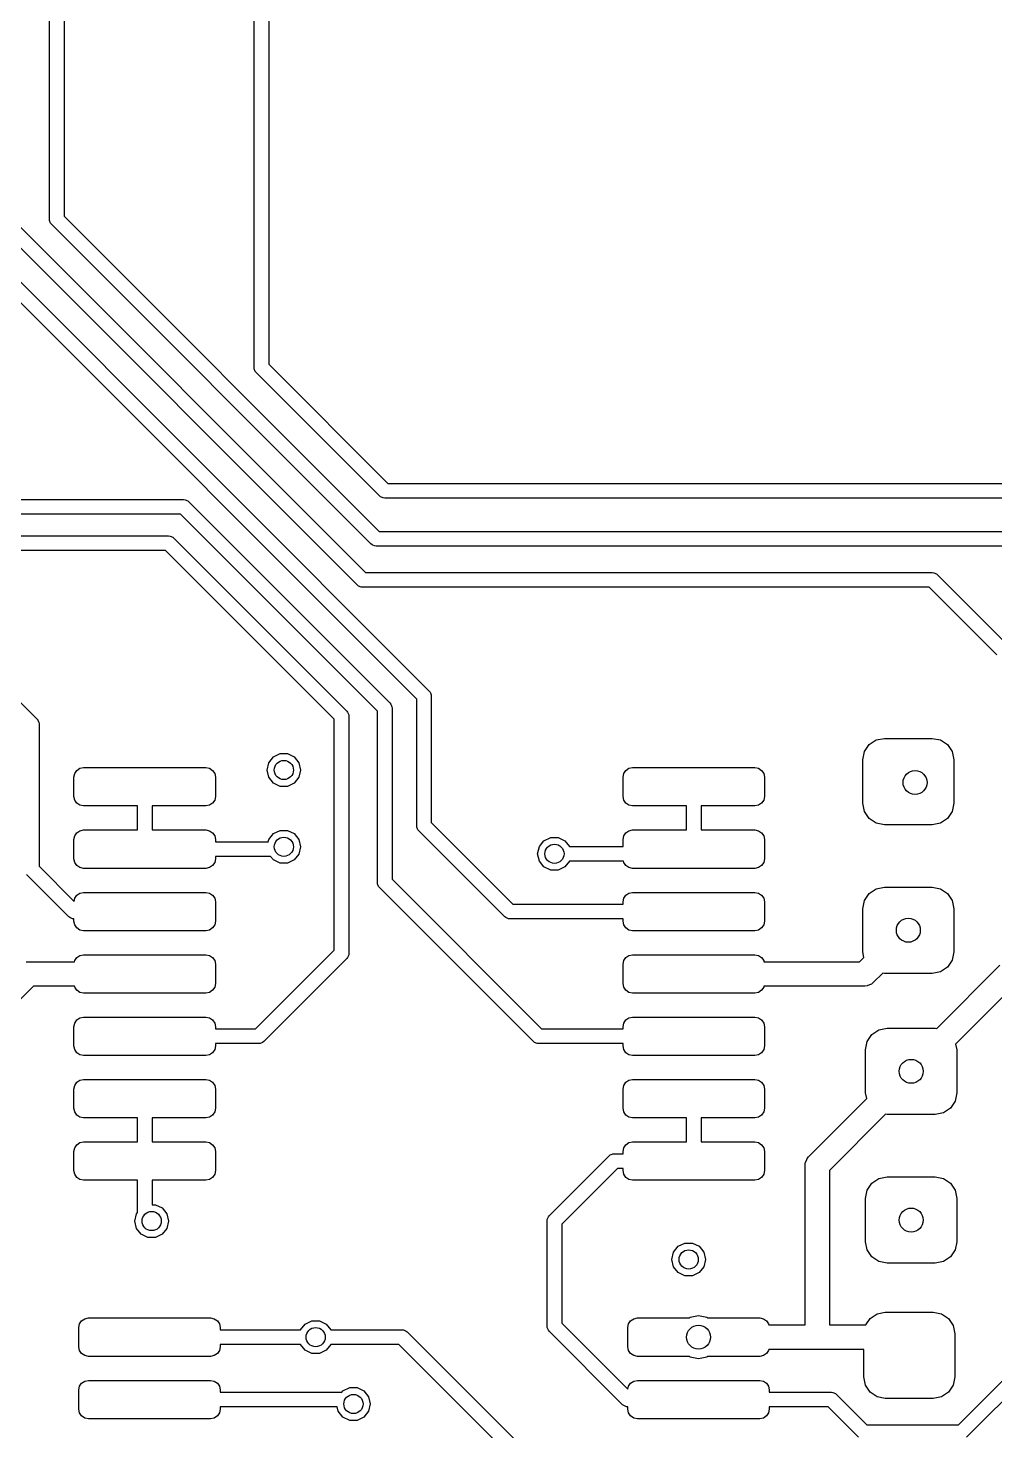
# Model space of a CAD drawing. Extents: x 0.05 to 3.89, y 0.04 to 4.21.
# Drawn here: x 2.095 to 2.492, y 2.528 to 3.104 of the extents above; entities that cross this region are included whole.
import ezdxf

# ---------------------------------------------------------------- set-up
doc = ezdxf.new("R2010")
doc.units = 0
doc.header["$MEASUREMENT"] = 0
doc.layers.add('BLACK', color=7, linetype='CONTINUOUS')

msp = doc.modelspace()

# ---------------------------------------------------------------- linework, layer by layer
at = {"layer": 'BLACK', "linetype": 'CONTINUOUS'}
for p, q in [((2.10369, 3.0252), (2.10369, 3.496)), ((2.10969, 3.49724), (2.10969, 3.02644)), ((2.18771, 2.96441), (2.18771, 3.32913)), ((2.19371, 3.32913), (2.19371, 2.96565)), ((2.05562, 3.05803), (2.23348, 2.88017)), ((2.23011, 2.87504), (2.05225, 3.05291)), ((2.056, 3.03519), (2.2596, 2.83159)), ((2.25448, 2.82823), (2.05264, 3.03007)), ((2.10375, 3.02461), (2.10369, 3.0252)), ((2.1042, 3.02353), (2.10375, 3.02461)), ((2.10457, 3.02308), (2.1042, 3.02353)), ((2.23567, 2.89197), (2.10457, 3.02308)), ((2.10969, 3.02644), (2.23904, 2.89709)), ((2.18777, 2.96382), (2.18771, 2.96441)), ((2.19371, 2.96565), (2.24258, 2.91678)), ((2.18821, 2.96274), (2.18777, 2.96382)), ((2.18859, 2.96229), (2.18821, 2.96274)), ((2.23922, 2.91166), (2.18859, 2.96229)), ((2.24258, 2.91678), (2.57835, 2.91678)), ((1.49776, 2.91013), (2.15879, 2.91013)), ((2.15879, 2.91013), (2.15938, 2.91007)), ((2.15938, 2.91007), (2.16046, 2.90962)), ((2.16046, 2.90962), (2.16091, 2.90925)), ((2.16091, 2.90925), (2.24346, 2.8267)), ((2.23967, 2.91129), (2.23922, 2.91166)), ((2.24075, 2.91084), (2.23967, 2.91129)), ((2.24134, 2.91078), (2.24075, 2.91084)), ((2.5771, 2.91078), (2.24134, 2.91078)), ((2.15755, 2.90413), (1.49651, 2.90413)), ((2.23834, 2.82334), (2.15755, 2.90413)), ((1.4916, 2.89525), (2.15263, 2.89525)), ((2.15263, 2.89525), (2.15322, 2.89519)), ((2.15322, 2.89519), (2.1543, 2.89475)), ((2.23904, 2.89709), (2.57362, 2.89709)), ((2.15139, 2.88925), (1.49035, 2.88925)), ((2.22062, 2.82002), (2.15139, 2.88925)), ((2.1543, 2.89475), (2.15475, 2.89437)), ((2.15475, 2.89437), (2.22574, 2.82338)), ((2.23613, 2.8916), (2.23567, 2.89197)), ((2.23645, 2.89147), (2.23613, 2.8916)), ((2.23721, 2.89115), (2.23645, 2.89147)), ((2.2378, 2.89109), (2.23721, 2.89115)), ((2.57238, 2.89109), (2.2378, 2.89109)), ((2.04031, 2.8785), (2.09858, 2.82023)), ((2.23348, 2.88017), (2.46614, 2.88017)), ((2.46614, 2.88017), (2.46673, 2.88011)), ((2.46673, 2.88011), (2.46781, 2.87966)), ((2.46781, 2.87966), (2.46826, 2.87929)), ((2.46826, 2.87929), (2.49779, 2.84976)), ((2.23057, 2.87467), (2.23011, 2.87504)), ((2.23165, 2.87422), (2.23057, 2.87467)), ((2.23224, 2.87417), (2.23165, 2.87422)), ((2.4649, 2.87417), (2.23224, 2.87417)), ((2.49267, 2.8464), (2.4649, 2.87417)), ((2.24346, 2.8267), (2.24383, 2.82625)), ((2.24383, 2.82625), (2.24428, 2.82516)), ((2.25448, 2.77638), (2.25448, 2.82823)), ((2.2596, 2.83159), (2.25997, 2.83114)), ((2.25997, 2.83114), (2.26008, 2.8309)), ((2.26008, 2.8309), (2.26042, 2.83006)), ((2.26042, 2.83006), (2.26048, 2.82947)), ((2.26048, 2.82947), (2.26048, 2.77762)), ((2.09858, 2.82023), (2.09895, 2.81978)), ((2.22574, 2.82338), (2.22612, 2.82293)), ((2.22612, 2.82293), (2.22656, 2.82185)), ((2.22656, 2.82185), (2.22662, 2.82126)), ((2.22662, 2.82126), (2.22662, 2.72402)), ((2.23834, 2.75315), (2.23834, 2.82334)), ((2.24428, 2.82516), (2.24434, 2.82458)), ((2.24434, 2.82458), (2.24434, 2.75439)), ((2.09895, 2.81978), (2.09901, 2.81963)), ((2.09901, 2.81963), (2.0994, 2.8187)), ((2.0994, 2.8187), (2.09946, 2.81811)), ((2.09946, 2.81811), (2.09946, 2.75971)), ((2.22062, 2.72526), (2.22062, 2.82002)), ((2.43827, 2.80674), (2.44019, 2.80961)), ((2.44019, 2.80961), (2.44307, 2.81153)), ((2.44307, 2.81153), (2.44646, 2.8122)), ((2.44646, 2.8122), (2.46614, 2.8122)), ((2.46614, 2.8122), (2.46953, 2.81153)), ((2.46953, 2.81153), (2.47241, 2.80961)), ((2.47241, 2.80961), (2.47433, 2.80674)), ((2.19373, 2.8022), (2.19564, 2.8046)), ((2.19564, 2.8046), (2.1984, 2.80593)), ((2.1984, 2.80593), (2.20147, 2.80593)), ((2.20147, 2.80593), (2.20423, 2.8046)), ((2.20423, 2.8046), (2.20614, 2.8022)), ((2.4376, 2.80335), (2.43827, 2.80674)), ((2.4376, 2.78563), (2.4376, 2.80335)), ((2.47433, 2.80674), (2.475, 2.80335)), ((2.475, 2.80335), (2.475, 2.78563)), ((2.11378, 2.79626), (2.11408, 2.79777)), ((2.11408, 2.79777), (2.11493, 2.79904)), ((2.11493, 2.79904), (2.11621, 2.7999)), ((2.11621, 2.7999), (2.11772, 2.8002)), ((2.11772, 2.8002), (2.16791, 2.8002)), ((2.16791, 2.8002), (2.16942, 2.7999)), ((2.16942, 2.7999), (2.1707, 2.79904)), ((2.1707, 2.79904), (2.17155, 2.79777)), ((2.17155, 2.79777), (2.17185, 2.79626)), ((2.19305, 2.79921), (2.19373, 2.8022)), ((2.19373, 2.79622), (2.19305, 2.79921)), ((2.20614, 2.8022), (2.20683, 2.79921)), ((2.20683, 2.79921), (2.20614, 2.79622)), ((2.33917, 2.79626), (2.33947, 2.79777)), ((2.33947, 2.79777), (2.34033, 2.79904)), ((2.34033, 2.79904), (2.3416, 2.7999)), ((2.3416, 2.7999), (2.34311, 2.8002)), ((2.34311, 2.8002), (2.39331, 2.8002)), ((2.39331, 2.8002), (2.39481, 2.7999)), ((2.39481, 2.7999), (2.39609, 2.79904)), ((2.39609, 2.79904), (2.39694, 2.79777)), ((2.39694, 2.79777), (2.39724, 2.79626)), ((2.11378, 2.78839), (2.11378, 2.79626)), ((2.17185, 2.79626), (2.17185, 2.78839)), ((2.19564, 2.79383), (2.19373, 2.79622)), ((2.1984, 2.7925), (2.19564, 2.79383)), ((2.20147, 2.7925), (2.1984, 2.7925)), ((2.20423, 2.79383), (2.20147, 2.7925)), ((2.20614, 2.79622), (2.20423, 2.79383)), ((2.33917, 2.78839), (2.33917, 2.79626)), ((2.39724, 2.79626), (2.39724, 2.78839)), ((2.11408, 2.78688), (2.11378, 2.78839)), ((2.11493, 2.7856), (2.11408, 2.78688)), ((2.11621, 2.78475), (2.11493, 2.7856)), ((2.1707, 2.7856), (2.16942, 2.78475)), ((2.17155, 2.78688), (2.1707, 2.7856)), ((2.17185, 2.78839), (2.17155, 2.78688)), ((2.33947, 2.78688), (2.33917, 2.78839)), ((2.34033, 2.7856), (2.33947, 2.78688)), ((2.3416, 2.78475), (2.34033, 2.7856)), ((2.39609, 2.7856), (2.39481, 2.78475)), ((2.39694, 2.78688), (2.39609, 2.7856)), ((2.39724, 2.78839), (2.39694, 2.78688)), ((2.43827, 2.78224), (2.4376, 2.78563)), ((2.475, 2.78563), (2.47433, 2.78224)), ((2.11772, 2.78445), (2.11621, 2.78475)), ((2.13981, 2.78445), (2.11772, 2.78445)), ((2.13981, 2.77461), (2.13981, 2.78445)), ((2.16791, 2.78445), (2.14581, 2.78445)), ((2.14581, 2.78445), (2.14581, 2.77461)), ((2.16942, 2.78475), (2.16791, 2.78445)), ((2.34311, 2.78445), (2.3416, 2.78475)), ((2.36521, 2.78445), (2.34311, 2.78445)), ((2.36521, 2.77461), (2.36521, 2.78445)), ((2.39331, 2.78445), (2.37121, 2.78445)), ((2.37121, 2.78445), (2.37121, 2.77461)), ((2.39481, 2.78475), (2.39331, 2.78445)), ((2.44019, 2.77937), (2.43827, 2.78224)), ((2.47433, 2.78224), (2.47241, 2.77937)), ((2.11493, 2.77345), (2.11621, 2.77431)), ((2.11621, 2.77431), (2.11772, 2.77461)), ((2.11772, 2.77461), (2.13981, 2.77461)), ((2.14581, 2.77461), (2.16791, 2.77461)), ((2.16791, 2.77461), (2.16942, 2.77431)), ((2.16942, 2.77431), (2.1707, 2.77345)), ((2.19564, 2.7731), (2.1984, 2.77443)), ((2.1984, 2.77443), (2.20147, 2.77443)), ((2.20147, 2.77443), (2.20423, 2.7731)), ((2.25454, 2.77579), (2.25448, 2.77638)), ((2.25499, 2.77471), (2.25454, 2.77579)), ((2.25536, 2.77426), (2.25499, 2.77471)), ((2.2906, 2.73902), (2.25536, 2.77426)), ((2.26048, 2.77762), (2.29396, 2.74414)), ((2.34033, 2.77345), (2.3416, 2.77431)), ((2.3416, 2.77431), (2.34311, 2.77461)), ((2.34311, 2.77461), (2.36521, 2.77461)), ((2.37121, 2.77461), (2.39331, 2.77461)), ((2.39331, 2.77461), (2.39481, 2.77431)), ((2.39481, 2.77431), (2.39609, 2.77345)), ((2.44307, 2.77745), (2.44019, 2.77937)), ((2.44646, 2.77677), (2.44307, 2.77745)), ((2.46614, 2.77677), (2.44646, 2.77677)), ((2.46953, 2.77745), (2.46614, 2.77677)), ((2.47241, 2.77937), (2.46953, 2.77745)), ((2.11378, 2.77067), (2.11408, 2.77218)), ((2.11378, 2.7628), (2.11378, 2.77067)), ((2.11408, 2.77218), (2.11493, 2.77345)), ((2.1707, 2.77345), (2.17155, 2.77218)), ((2.17155, 2.77218), (2.17185, 2.77067)), ((2.17185, 2.77067), (2.17185, 2.76973)), ((2.17185, 2.76973), (2.19351, 2.76973)), ((2.19351, 2.76973), (2.19373, 2.77071)), ((2.19373, 2.77071), (2.19564, 2.7731)), ((2.20423, 2.7731), (2.20614, 2.77071)), ((2.20614, 2.77071), (2.20683, 2.76772)), ((2.30482, 2.76782), (2.30673, 2.77021)), ((2.30673, 2.77021), (2.30949, 2.77154)), ((2.30949, 2.77154), (2.31256, 2.77154)), ((2.31256, 2.77154), (2.31532, 2.77021)), ((2.31532, 2.77021), (2.31722, 2.76783)), ((2.33917, 2.77067), (2.33947, 2.77218)), ((2.33917, 2.76783), (2.33917, 2.77067)), ((2.33947, 2.77218), (2.34033, 2.77345)), ((2.39609, 2.77345), (2.39694, 2.77218)), ((2.39694, 2.77218), (2.39724, 2.77067)), ((2.39724, 2.77067), (2.39724, 2.7628)), ((2.11408, 2.76129), (2.11378, 2.7628)), ((2.17185, 2.7628), (2.17155, 2.76129)), ((2.19452, 2.76373), (2.17185, 2.76373)), ((2.17185, 2.76373), (2.17185, 2.7628)), ((2.19564, 2.76233), (2.19452, 2.76373)), ((2.20614, 2.76473), (2.20423, 2.76233)), ((2.20683, 2.76772), (2.20614, 2.76473)), ((2.30413, 2.76483), (2.30482, 2.76782)), ((2.30482, 2.76184), (2.30413, 2.76483)), ((2.31722, 2.76783), (2.33917, 2.76783)), ((2.39724, 2.7628), (2.39694, 2.76129)), ((2.09946, 2.75971), (2.11383, 2.74533)), ((2.11493, 2.76001), (2.11408, 2.76129)), ((2.11621, 2.75916), (2.11493, 2.76001)), ((2.11772, 2.75886), (2.11621, 2.75916)), ((2.16791, 2.75886), (2.11772, 2.75886)), ((2.16942, 2.75916), (2.16791, 2.75886)), ((2.1707, 2.76001), (2.16942, 2.75916)), ((2.17155, 2.76129), (2.1707, 2.76001)), ((2.1984, 2.761), (2.19564, 2.76233)), ((2.20147, 2.761), (2.1984, 2.761)), ((2.20423, 2.76233), (2.20147, 2.761)), ((2.30673, 2.75944), (2.30482, 2.76184)), ((2.30949, 2.75811), (2.30673, 2.75944)), ((2.31256, 2.75811), (2.30949, 2.75811)), ((2.31532, 2.75944), (2.31256, 2.75811)), ((2.31722, 2.76183), (2.31532, 2.75944)), ((2.33937, 2.76183), (2.31722, 2.76183)), ((2.33947, 2.76129), (2.33937, 2.76183)), ((2.34033, 2.76001), (2.33947, 2.76129)), ((2.3416, 2.75916), (2.34033, 2.76001)), ((2.34311, 2.75886), (2.3416, 2.75916)), ((2.39331, 2.75886), (2.34311, 2.75886)), ((2.39481, 2.75916), (2.39331, 2.75886)), ((2.39609, 2.76001), (2.39481, 2.75916)), ((2.39694, 2.76129), (2.39609, 2.76001)), ((2.11166, 2.73902), (2.09434, 2.75634)), ((2.2384, 2.75256), (2.23834, 2.75315)), ((2.23884, 2.75148), (2.2384, 2.75256)), ((2.23922, 2.75103), (2.23884, 2.75148)), ((2.30241, 2.68784), (2.23922, 2.75103)), ((2.24434, 2.75439), (2.30577, 2.69296)), ((2.44307, 2.75051), (2.44646, 2.75118)), ((2.44646, 2.75118), (2.46614, 2.75118)), ((2.46614, 2.75118), (2.46953, 2.75051)), ((2.11383, 2.74533), (2.11408, 2.74659)), ((2.11408, 2.74659), (2.11493, 2.74786)), ((2.11493, 2.74786), (2.11621, 2.74872)), ((2.11621, 2.74872), (2.11772, 2.74902)), ((2.11772, 2.74902), (2.16791, 2.74902)), ((2.16791, 2.74902), (2.16942, 2.74872)), ((2.16942, 2.74872), (2.1707, 2.74786)), ((2.1707, 2.74786), (2.17155, 2.74659)), ((2.17155, 2.74659), (2.17185, 2.74508)), ((2.33917, 2.74508), (2.33947, 2.74659)), ((2.33947, 2.74659), (2.34033, 2.74786)), ((2.34033, 2.74786), (2.3416, 2.74872)), ((2.3416, 2.74872), (2.34311, 2.74902)), ((2.34311, 2.74902), (2.39331, 2.74902)), ((2.39331, 2.74902), (2.39481, 2.74872)), ((2.39481, 2.74872), (2.39609, 2.74786)), ((2.39609, 2.74786), (2.39694, 2.74659)), ((2.39694, 2.74659), (2.39724, 2.74508)), ((2.4376, 2.74232), (2.43827, 2.74571)), ((2.43827, 2.74571), (2.44019, 2.74859)), ((2.44019, 2.74859), (2.44307, 2.75051)), ((2.46953, 2.75051), (2.47241, 2.74859)), ((2.47241, 2.74859), (2.47433, 2.74571)), ((2.47433, 2.74571), (2.475, 2.74232)), ((2.17185, 2.74508), (2.17185, 2.7372)), ((2.29396, 2.74414), (2.33917, 2.74414)), ((2.33917, 2.74414), (2.33917, 2.74508)), ((2.39724, 2.74508), (2.39724, 2.7372)), ((2.4376, 2.72461), (2.4376, 2.74232)), ((2.475, 2.74232), (2.475, 2.72461)), ((2.11211, 2.73865), (2.11166, 2.73902)), ((2.11238, 2.73854), (2.11211, 2.73865)), ((2.11319, 2.7382), (2.11238, 2.73854)), ((2.11378, 2.73814), (2.11319, 2.7382)), ((2.11378, 2.7372), (2.11378, 2.73814)), ((2.11408, 2.7357), (2.11378, 2.7372)), ((2.11493, 2.73442), (2.11408, 2.7357)), ((2.11621, 2.73357), (2.11493, 2.73442)), ((2.1707, 2.73442), (2.16942, 2.73357)), ((2.17155, 2.7357), (2.1707, 2.73442)), ((2.17185, 2.7372), (2.17155, 2.7357)), ((2.29105, 2.73865), (2.2906, 2.73902)), ((2.29132, 2.73854), (2.29105, 2.73865)), ((2.29213, 2.7382), (2.29132, 2.73854)), ((2.29272, 2.73814), (2.29213, 2.7382)), ((2.33917, 2.73814), (2.29272, 2.73814)), ((2.33917, 2.7372), (2.33917, 2.73814)), ((2.33947, 2.7357), (2.33917, 2.7372)), ((2.34033, 2.73442), (2.33947, 2.7357)), ((2.3416, 2.73357), (2.34033, 2.73442)), ((2.39609, 2.73442), (2.39481, 2.73357)), ((2.39694, 2.7357), (2.39609, 2.73442)), ((2.39724, 2.7372), (2.39694, 2.7357)), ((2.11772, 2.73327), (2.11621, 2.73357)), ((2.16791, 2.73327), (2.11772, 2.73327)), ((2.16942, 2.73357), (2.16791, 2.73327)), ((2.34311, 2.73327), (2.3416, 2.73357)), ((2.39331, 2.73327), (2.34311, 2.73327)), ((2.39481, 2.73357), (2.39331, 2.73327)), ((2.11408, 2.72099), (2.11493, 2.72227)), ((2.11493, 2.72227), (2.11621, 2.72313)), ((2.11621, 2.72313), (2.11772, 2.72343)), ((2.11772, 2.72343), (2.16791, 2.72343)), ((2.16791, 2.72343), (2.16942, 2.72313)), ((2.16942, 2.72313), (2.1707, 2.72227)), ((2.1707, 2.72227), (2.17155, 2.72099)), ((2.18832, 2.69296), (2.22062, 2.72526)), ((2.22612, 2.72235), (2.22574, 2.72189)), ((2.22656, 2.72343), (2.22612, 2.72235)), ((2.22662, 2.72402), (2.22656, 2.72343)), ((2.33947, 2.72099), (2.34033, 2.72227)), ((2.34033, 2.72227), (2.3416, 2.72313)), ((2.3416, 2.72313), (2.34311, 2.72343)), ((2.34311, 2.72343), (2.39331, 2.72343)), ((2.39331, 2.72343), (2.39481, 2.72313)), ((2.39481, 2.72313), (2.39609, 2.72227)), ((2.39609, 2.72227), (2.39694, 2.72099)), ((2.43631, 2.72055), (2.43806, 2.72229)), ((2.43806, 2.72229), (2.4376, 2.72461)), ((2.475, 2.72461), (2.47433, 2.72122)), ((2.0941, 2.72046), (2.09508, 2.72055)), ((2.09508, 2.72055), (2.11399, 2.72055)), ((2.11399, 2.72055), (2.11408, 2.72099)), ((2.17155, 2.72099), (2.17185, 2.71949)), ((2.17185, 2.71949), (2.17185, 2.71161)), ((2.22574, 2.72189), (2.19169, 2.68784)), ((2.33917, 2.71949), (2.33947, 2.72099)), ((2.33917, 2.71161), (2.33917, 2.71949)), ((2.39694, 2.72099), (2.39703, 2.72055)), ((2.39703, 2.72055), (2.43631, 2.72055)), ((2.46799, 2.69317), (2.49391, 2.71909)), ((2.47241, 2.71834), (2.46953, 2.71642)), ((2.47433, 2.72122), (2.47241, 2.71834)), ((2.17185, 2.71161), (2.17155, 2.71011)), ((2.33947, 2.71011), (2.33917, 2.71161)), ((2.44031, 2.71104), (2.43936, 2.71065)), ((2.44116, 2.71139), (2.44031, 2.71104)), ((2.44192, 2.71202), (2.44116, 2.71139)), ((2.44116, 2.71139), (2.44116, 2.71139)), ((2.44579, 2.71588), (2.44192, 2.71202)), ((2.44646, 2.71575), (2.44579, 2.71588)), ((2.46614, 2.71575), (2.44646, 2.71575)), ((2.46953, 2.71642), (2.46614, 2.71575)), ((2.09715, 2.71055), (2.07572, 2.68912)), ((2.11399, 2.71055), (2.09715, 2.71055)), ((2.11408, 2.71011), (2.11399, 2.71055)), ((2.11493, 2.70883), (2.11408, 2.71011)), ((2.11621, 2.70798), (2.11493, 2.70883)), ((2.11772, 2.70768), (2.11621, 2.70798)), ((2.16791, 2.70768), (2.11772, 2.70768)), ((2.16942, 2.70798), (2.16791, 2.70768)), ((2.1707, 2.70883), (2.16942, 2.70798)), ((2.17155, 2.71011), (2.1707, 2.70883)), ((2.34033, 2.70883), (2.33947, 2.71011)), ((2.3416, 2.70798), (2.34033, 2.70883)), ((2.34311, 2.70768), (2.3416, 2.70798)), ((2.39331, 2.70768), (2.34311, 2.70768)), ((2.39481, 2.70798), (2.39331, 2.70768)), ((2.39609, 2.70883), (2.39481, 2.70798)), ((2.39694, 2.71011), (2.39609, 2.70883)), ((2.39703, 2.71055), (2.39694, 2.71011)), ((2.43839, 2.71055), (2.39703, 2.71055)), ((2.43936, 2.71065), (2.43839, 2.71055)), ((2.43936, 2.71065), (2.43936, 2.71065)), ((2.49951, 2.71055), (2.47572, 2.68676)), ((2.11378, 2.6939), (2.11408, 2.6954)), ((2.11378, 2.68602), (2.11378, 2.6939)), ((2.11408, 2.6954), (2.11493, 2.69668)), ((2.11493, 2.69668), (2.11621, 2.69753)), ((2.11621, 2.69753), (2.11772, 2.69783)), ((2.11772, 2.69783), (2.16791, 2.69783)), ((2.16791, 2.69783), (2.16942, 2.69753)), ((2.16942, 2.69753), (2.1707, 2.69668)), ((2.1707, 2.69668), (2.17155, 2.6954)), ((2.17155, 2.6954), (2.17185, 2.6939)), ((2.17185, 2.6939), (2.17185, 2.69296)), ((2.33917, 2.6939), (2.33947, 2.6954)), ((2.33917, 2.69296), (2.33917, 2.6939)), ((2.33947, 2.6954), (2.34033, 2.69668)), ((2.34033, 2.69668), (2.3416, 2.69753)), ((2.3416, 2.69753), (2.34311, 2.69783)), ((2.34311, 2.69783), (2.39331, 2.69783)), ((2.39331, 2.69783), (2.39481, 2.69753)), ((2.39481, 2.69753), (2.39609, 2.69668)), ((2.39609, 2.69668), (2.39694, 2.6954)), ((2.39694, 2.6954), (2.39724, 2.6939)), ((2.39724, 2.6939), (2.39724, 2.68602)), ((2.17185, 2.69296), (2.18832, 2.69296)), ((2.19169, 2.68784), (2.19123, 2.68747)), ((2.30286, 2.68747), (2.30241, 2.68784)), ((2.30577, 2.69296), (2.33917, 2.69296)), ((2.43878, 2.68445), (2.43945, 2.68784)), ((2.43945, 2.68784), (2.44137, 2.69071)), ((2.44137, 2.69071), (2.44425, 2.69263)), ((2.44425, 2.69263), (2.44764, 2.69331)), ((2.44764, 2.69331), (2.46732, 2.69331)), ((2.46732, 2.69331), (2.46799, 2.69317)), ((2.11408, 2.68452), (2.11378, 2.68602)), ((2.11493, 2.68324), (2.11408, 2.68452)), ((2.11621, 2.68239), (2.11493, 2.68324)), ((2.11772, 2.68209), (2.11621, 2.68239)), ((2.16791, 2.68209), (2.11772, 2.68209)), ((2.16942, 2.68239), (2.16791, 2.68209)), ((2.1707, 2.68324), (2.16942, 2.68239)), ((2.17155, 2.68452), (2.1707, 2.68324)), ((2.17185, 2.68602), (2.17155, 2.68452)), ((2.18957, 2.68696), (2.17185, 2.68696)), ((2.17185, 2.68696), (2.17185, 2.68602)), ((2.19015, 2.68702), (2.18957, 2.68696)), ((2.19123, 2.68747), (2.19015, 2.68702)), ((2.30394, 2.68702), (2.30286, 2.68747)), ((2.30453, 2.68696), (2.30394, 2.68702)), ((2.33917, 2.68696), (2.30453, 2.68696)), ((2.33917, 2.68602), (2.33917, 2.68696)), ((2.33947, 2.68452), (2.33917, 2.68602)), ((2.34033, 2.68324), (2.33947, 2.68452)), ((2.3416, 2.68239), (2.34033, 2.68324)), ((2.34311, 2.68209), (2.3416, 2.68239)), ((2.39331, 2.68209), (2.34311, 2.68209)), ((2.39481, 2.68239), (2.39331, 2.68209)), ((2.39609, 2.68324), (2.39481, 2.68239)), ((2.39694, 2.68452), (2.39609, 2.68324)), ((2.39724, 2.68602), (2.39694, 2.68452)), ((2.43878, 2.66673), (2.43878, 2.68445)), ((2.47572, 2.68676), (2.47618, 2.68445)), ((2.47618, 2.68445), (2.47618, 2.66673)), ((2.11408, 2.66981), (2.11493, 2.67109)), ((2.11493, 2.67109), (2.11621, 2.67194)), ((2.11621, 2.67194), (2.11772, 2.67224)), ((2.11772, 2.67224), (2.16791, 2.67224)), ((2.16791, 2.67224), (2.16942, 2.67194)), ((2.16942, 2.67194), (2.1707, 2.67109)), ((2.1707, 2.67109), (2.17155, 2.66981)), ((2.33947, 2.66981), (2.34033, 2.67109)), ((2.34033, 2.67109), (2.3416, 2.67194)), ((2.3416, 2.67194), (2.34311, 2.67224)), ((2.34311, 2.67224), (2.39331, 2.67224)), ((2.39331, 2.67224), (2.39481, 2.67194)), ((2.39481, 2.67194), (2.39609, 2.67109)), ((2.39609, 2.67109), (2.39694, 2.66981)), ((2.11378, 2.66831), (2.11408, 2.66981)), ((2.11378, 2.66043), (2.11378, 2.66831)), ((2.17155, 2.66981), (2.17185, 2.66831)), ((2.17185, 2.66831), (2.17185, 2.66043)), ((2.33917, 2.66831), (2.33947, 2.66981)), ((2.33917, 2.66043), (2.33917, 2.66831)), ((2.39694, 2.66981), (2.39724, 2.66831)), ((2.39724, 2.66831), (2.39724, 2.66043)), ((2.43924, 2.66442), (2.43878, 2.66673)), ((2.47618, 2.66673), (2.47551, 2.66334)), ((2.11408, 2.65893), (2.11378, 2.66043)), ((2.17185, 2.66043), (2.17155, 2.65893)), ((2.33947, 2.65893), (2.33917, 2.66043)), ((2.39724, 2.66043), (2.39694, 2.65893)), ((2.41536, 2.64054), (2.43924, 2.66442)), ((2.47359, 2.66047), (2.47071, 2.65855)), ((2.47551, 2.66334), (2.47359, 2.66047)), ((2.11493, 2.65765), (2.11408, 2.65893)), ((2.11621, 2.6568), (2.11493, 2.65765)), ((2.11772, 2.6565), (2.11621, 2.6568)), ((2.13981, 2.6565), (2.11772, 2.6565)), ((2.13981, 2.64665), (2.13981, 2.6565)), ((2.16791, 2.6565), (2.14581, 2.6565)), ((2.14581, 2.6565), (2.14581, 2.64665)), ((2.16942, 2.6568), (2.16791, 2.6565)), ((2.1707, 2.65765), (2.16942, 2.6568)), ((2.17155, 2.65893), (2.1707, 2.65765)), ((2.34033, 2.65765), (2.33947, 2.65893)), ((2.3416, 2.6568), (2.34033, 2.65765)), ((2.34311, 2.6565), (2.3416, 2.6568)), ((2.36521, 2.6565), (2.34311, 2.6565)), ((2.36521, 2.64665), (2.36521, 2.6565)), ((2.39331, 2.6565), (2.37121, 2.6565)), ((2.37121, 2.6565), (2.37121, 2.64665)), ((2.39481, 2.6568), (2.39331, 2.6565)), ((2.39609, 2.65765), (2.39481, 2.6568)), ((2.39694, 2.65893), (2.39609, 2.65765)), ((2.44697, 2.65801), (2.4239, 2.63494)), ((2.44764, 2.65787), (2.44697, 2.65801)), ((2.46732, 2.65787), (2.44764, 2.65787)), ((2.47071, 2.65855), (2.46732, 2.65787)), ((2.11378, 2.64272), (2.11408, 2.64422)), ((2.11378, 2.63484), (2.11378, 2.64272)), ((2.11408, 2.64422), (2.11493, 2.6455)), ((2.11493, 2.6455), (2.11621, 2.64635)), ((2.11621, 2.64635), (2.11772, 2.64665)), ((2.11772, 2.64665), (2.13981, 2.64665)), ((2.14581, 2.64665), (2.16791, 2.64665)), ((2.16791, 2.64665), (2.16942, 2.64635)), ((2.16942, 2.64635), (2.1707, 2.6455)), ((2.1707, 2.6455), (2.17155, 2.64422)), ((2.17155, 2.64422), (2.17185, 2.64272)), ((2.17185, 2.64272), (2.17185, 2.63484)), ((2.33465, 2.64156), (2.33504, 2.64172)), ((2.33504, 2.64172), (2.33563, 2.64178)), ((2.33563, 2.64178), (2.33917, 2.64178)), ((2.33917, 2.64272), (2.33947, 2.64422)), ((2.33917, 2.64178), (2.33917, 2.64272)), ((2.33947, 2.64422), (2.34033, 2.6455)), ((2.34033, 2.6455), (2.3416, 2.64635)), ((2.3416, 2.64635), (2.34311, 2.64665)), ((2.34311, 2.64665), (2.36521, 2.64665)), ((2.37121, 2.64665), (2.39331, 2.64665)), ((2.39331, 2.64665), (2.39481, 2.64635)), ((2.39481, 2.64635), (2.39609, 2.6455)), ((2.39609, 2.6455), (2.39694, 2.64422)), ((2.39694, 2.64422), (2.39724, 2.64272)), ((2.39724, 2.64272), (2.39724, 2.63484)), ((2.3089, 2.61629), (2.33351, 2.6409)), ((2.33351, 2.6409), (2.33396, 2.64127)), ((2.33396, 2.64127), (2.33465, 2.64156)), ((2.4139, 2.63701), (2.41399, 2.63798)), ((2.4139, 2.57154), (2.4139, 2.63701)), ((2.41399, 2.63798), (2.41407, 2.63817)), ((2.41407, 2.63817), (2.41461, 2.63946)), ((2.41461, 2.63946), (2.41474, 2.63979)), ((2.41474, 2.63979), (2.41536, 2.64054)), ((2.41474, 2.63979), (2.41474, 2.63979)), ((2.11408, 2.63334), (2.11378, 2.63484)), ((2.11493, 2.63206), (2.11408, 2.63334)), ((2.11621, 2.63121), (2.11493, 2.63206)), ((2.11772, 2.63091), (2.11621, 2.63121)), ((2.13981, 2.63091), (2.11772, 2.63091)), ((2.13981, 2.61761), (2.13981, 2.63091)), ((2.16791, 2.63091), (2.14581, 2.63091)), ((2.14581, 2.63091), (2.14581, 2.62089)), ((2.16942, 2.63121), (2.16791, 2.63091)), ((2.1707, 2.63206), (2.16942, 2.63121)), ((2.17155, 2.63334), (2.1707, 2.63206)), ((2.17185, 2.63484), (2.17155, 2.63334)), ((2.33687, 2.63578), (2.31402, 2.61293)), ((2.33917, 2.63578), (2.33687, 2.63578)), ((2.33917, 2.63484), (2.33917, 2.63578)), ((2.33947, 2.63334), (2.33917, 2.63484)), ((2.34033, 2.63206), (2.33947, 2.63334)), ((2.3416, 2.63121), (2.34033, 2.63206)), ((2.34311, 2.63091), (2.3416, 2.63121)), ((2.39331, 2.63091), (2.34311, 2.63091)), ((2.39481, 2.63121), (2.39331, 2.63091)), ((2.39609, 2.63206), (2.39481, 2.63121)), ((2.39694, 2.63334), (2.39609, 2.63206)), ((2.39724, 2.63484), (2.39694, 2.63334)), ((2.4239, 2.63494), (2.4239, 2.57154)), ((2.44137, 2.62969), (2.44425, 2.63161)), ((2.44425, 2.63161), (2.44764, 2.63228)), ((2.44764, 2.63228), (2.46732, 2.63228)), ((2.46732, 2.63228), (2.47071, 2.63161)), ((2.47071, 2.63161), (2.47359, 2.62969)), ((2.43878, 2.62343), (2.43945, 2.62682)), ((2.43945, 2.62682), (2.44137, 2.62969)), ((2.47359, 2.62969), (2.47551, 2.62682)), ((2.47551, 2.62682), (2.47618, 2.62343)), ((2.14581, 2.62089), (2.1472, 2.62089)), ((2.1472, 2.62089), (2.14996, 2.61956)), ((2.14996, 2.61956), (2.15188, 2.61716)), ((2.43878, 2.60571), (2.43878, 2.62343)), ((2.47618, 2.62343), (2.47618, 2.60571)), ((2.13878, 2.61417), (2.13946, 2.61716)), ((2.13946, 2.61118), (2.13878, 2.61417)), ((2.13946, 2.61716), (2.13981, 2.61761)), ((2.15188, 2.61716), (2.15256, 2.61417)), ((2.15256, 2.61417), (2.15188, 2.61118)), ((2.30802, 2.61417), (2.30808, 2.61476)), ((2.30802, 2.57106), (2.30802, 2.61417)), ((2.30808, 2.61476), (2.30853, 2.61584)), ((2.30853, 2.61584), (2.3089, 2.61629)), ((2.30853, 2.61584), (2.30853, 2.61584)), ((2.31402, 2.61293), (2.31402, 2.57231)), ((2.14137, 2.60879), (2.13946, 2.61118)), ((2.14414, 2.60746), (2.14137, 2.60879)), ((2.1472, 2.60746), (2.14414, 2.60746)), ((2.14996, 2.60879), (2.1472, 2.60746)), ((2.15188, 2.61118), (2.14996, 2.60879)), ((2.35925, 2.59843), (2.35993, 2.60141)), ((2.35993, 2.60141), (2.36185, 2.60381)), ((2.36185, 2.60381), (2.36461, 2.60514)), ((2.36461, 2.60514), (2.36767, 2.60514)), ((2.36767, 2.60514), (2.37044, 2.60381)), ((2.37044, 2.60381), (2.37235, 2.60141)), ((2.37235, 2.60141), (2.37303, 2.59843)), ((2.43945, 2.60232), (2.43878, 2.60571)), ((2.44137, 2.59944), (2.43945, 2.60232)), ((2.47551, 2.60232), (2.47359, 2.59944)), ((2.47618, 2.60571), (2.47551, 2.60232)), ((2.35993, 2.59544), (2.35925, 2.59843)), ((2.37303, 2.59843), (2.37235, 2.59544)), ((2.44425, 2.59752), (2.44137, 2.59944)), ((2.44764, 2.59685), (2.44425, 2.59752)), ((2.46732, 2.59685), (2.44764, 2.59685)), ((2.47071, 2.59752), (2.46732, 2.59685)), ((2.47359, 2.59944), (2.47071, 2.59752)), ((2.36185, 2.59304), (2.35993, 2.59544)), ((2.36461, 2.59171), (2.36185, 2.59304)), ((2.36767, 2.59171), (2.36461, 2.59171)), ((2.37044, 2.59304), (2.36767, 2.59171)), ((2.37235, 2.59544), (2.37044, 2.59304)), ((2.11605, 2.57198), (2.1169, 2.57326)), ((2.1169, 2.57326), (2.11818, 2.57411)), ((2.11818, 2.57411), (2.11969, 2.57441)), ((2.11969, 2.57441), (2.16988, 2.57441)), ((2.16988, 2.57441), (2.17139, 2.57411)), ((2.17139, 2.57411), (2.17267, 2.57326)), ((2.17267, 2.57326), (2.17352, 2.57198)), ((2.2087, 2.57192), (2.21146, 2.57325)), ((2.21146, 2.57325), (2.21453, 2.57325)), ((2.21453, 2.57325), (2.21729, 2.57192)), ((2.34144, 2.57198), (2.34229, 2.57326)), ((2.34229, 2.57326), (2.34357, 2.57411)), ((2.34357, 2.57411), (2.34508, 2.57441)), ((2.34508, 2.57441), (2.36632, 2.57441)), ((2.36632, 2.57441), (2.36679, 2.57472)), ((2.36679, 2.57472), (2.37018, 2.57539)), ((2.37018, 2.57539), (2.37357, 2.57472)), ((2.37357, 2.57472), (2.37403, 2.57441)), ((2.37403, 2.57441), (2.39528, 2.57441)), ((2.39528, 2.57441), (2.39678, 2.57411)), ((2.39678, 2.57411), (2.39806, 2.57326)), ((2.39806, 2.57326), (2.39891, 2.57198)), ((2.43882, 2.57154), (2.44059, 2.57418)), ((2.44059, 2.57418), (2.44346, 2.5761)), ((2.44346, 2.5761), (2.44685, 2.57677)), ((2.44685, 2.57677), (2.46654, 2.57677)), ((2.46654, 2.57677), (2.46993, 2.5761)), ((2.46993, 2.5761), (2.4728, 2.57418)), ((2.4728, 2.57418), (2.47472, 2.5713)), ((2.11575, 2.57047), (2.11605, 2.57198)), ((2.11575, 2.5626), (2.11575, 2.57047)), ((2.17352, 2.57198), (2.17382, 2.57047)), ((2.17382, 2.57047), (2.17382, 2.56954)), ((2.17382, 2.56954), (2.20679, 2.56954)), ((2.20679, 2.56954), (2.2087, 2.57192)), ((2.21729, 2.57192), (2.21919, 2.56954)), ((2.21919, 2.56954), (2.24843, 2.56954)), ((2.24843, 2.56954), (2.24901, 2.56948)), ((2.24901, 2.56948), (2.25009, 2.56903)), ((2.25009, 2.56903), (2.25055, 2.56866)), ((2.25055, 2.56866), (2.30085, 2.51835)), ((2.30808, 2.57048), (2.30802, 2.57106)), ((2.30853, 2.5694), (2.30808, 2.57048)), ((2.3089, 2.56894), (2.30853, 2.5694)), ((2.33902, 2.53882), (2.3089, 2.56894)), ((2.31402, 2.57231), (2.34119, 2.54514)), ((2.34114, 2.57047), (2.34144, 2.57198)), ((2.34114, 2.5626), (2.34114, 2.57047)), ((2.39891, 2.57198), (2.399, 2.57154)), ((2.399, 2.57154), (2.4139, 2.57154)), ((2.4239, 2.57154), (2.43882, 2.57154)), ((2.47472, 2.5713), (2.47539, 2.56791)), ((2.47539, 2.56791), (2.47539, 2.5502)), ((2.47684, 2.53062), (2.51486, 2.56864)), ((2.11605, 2.56109), (2.11575, 2.5626)), ((2.17382, 2.5626), (2.17352, 2.56109)), ((2.20679, 2.56354), (2.17382, 2.56354)), ((2.17382, 2.56354), (2.17382, 2.5626)), ((2.2087, 2.56115), (2.20679, 2.56354)), ((2.21146, 2.55982), (2.2087, 2.56115)), ((2.21729, 2.56115), (2.21453, 2.55982)), ((2.21919, 2.56354), (2.21729, 2.56115)), ((2.24718, 2.56354), (2.21919, 2.56354)), ((2.29748, 2.51323), (2.24718, 2.56354)), ((2.34144, 2.56109), (2.34114, 2.5626)), ((2.399, 2.56154), (2.39891, 2.56109)), ((2.42047, 2.56154), (2.399, 2.56154)), ((2.43799, 2.56154), (2.42047, 2.56154)), ((2.43799, 2.5502), (2.43799, 2.56154)), ((2.51581, 2.5611), (2.48021, 2.5255)), ((2.1169, 2.55981), (2.11605, 2.56109)), ((2.11818, 2.55896), (2.1169, 2.55981)), ((2.11969, 2.55866), (2.11818, 2.55896)), ((2.16988, 2.55866), (2.11969, 2.55866)), ((2.17139, 2.55896), (2.16988, 2.55866)), ((2.17267, 2.55981), (2.17139, 2.55896)), ((2.17352, 2.56109), (2.17267, 2.55981)), ((2.21453, 2.55982), (2.21146, 2.55982)), ((2.34229, 2.55981), (2.34144, 2.56109)), ((2.34357, 2.55896), (2.34229, 2.55981)), ((2.34508, 2.55866), (2.34357, 2.55896)), ((2.36632, 2.55866), (2.34508, 2.55866)), ((2.36679, 2.55835), (2.36632, 2.55866)), ((2.37018, 2.55768), (2.36679, 2.55835)), ((2.37357, 2.55835), (2.37018, 2.55768)), ((2.37403, 2.55866), (2.37357, 2.55835)), ((2.39528, 2.55866), (2.37403, 2.55866)), ((2.39678, 2.55896), (2.39528, 2.55866)), ((2.39806, 2.55981), (2.39678, 2.55896)), ((2.39891, 2.56109), (2.39806, 2.55981)), ((2.43867, 2.54681), (2.43799, 2.5502)), ((2.47539, 2.5502), (2.47472, 2.54681)), ((2.11575, 2.54488), (2.11605, 2.54639)), ((2.11575, 2.53701), (2.11575, 2.54488)), ((2.11605, 2.54639), (2.1169, 2.54767)), ((2.1169, 2.54767), (2.11818, 2.54852)), ((2.11818, 2.54852), (2.11969, 2.54882)), ((2.11969, 2.54882), (2.16988, 2.54882)), ((2.16988, 2.54882), (2.17139, 2.54852)), ((2.17139, 2.54852), (2.17267, 2.54767)), ((2.17267, 2.54767), (2.17352, 2.54639)), ((2.17352, 2.54639), (2.17382, 2.54488)), ((2.17382, 2.54488), (2.17382, 2.54394)), ((2.17382, 2.54394), (2.22375, 2.54394)), ((2.22375, 2.54394), (2.22419, 2.5445)), ((2.22419, 2.5445), (2.22696, 2.54583)), ((2.22696, 2.54583), (2.23002, 2.54583)), ((2.23002, 2.54583), (2.23279, 2.5445)), ((2.23279, 2.5445), (2.2347, 2.54211)), ((2.34119, 2.54514), (2.34144, 2.54639)), ((2.34144, 2.54639), (2.34229, 2.54767)), ((2.34229, 2.54767), (2.34357, 2.54852)), ((2.34357, 2.54852), (2.34508, 2.54882)), ((2.34508, 2.54882), (2.39528, 2.54882)), ((2.39528, 2.54882), (2.39678, 2.54852)), ((2.39678, 2.54852), (2.39806, 2.54767)), ((2.39806, 2.54767), (2.39891, 2.54639)), ((2.39891, 2.54639), (2.39921, 2.54488)), ((2.39921, 2.54488), (2.39921, 2.54394)), ((2.39921, 2.54394), (2.42469, 2.54394)), ((2.42469, 2.54394), (2.42528, 2.54389)), ((2.42528, 2.54389), (2.42636, 2.54344)), ((2.44059, 2.54393), (2.43867, 2.54681)), ((2.44346, 2.54201), (2.44059, 2.54393)), ((2.4728, 2.54393), (2.46993, 2.54201)), ((2.47472, 2.54681), (2.4728, 2.54393)), ((2.2347, 2.54211), (2.23538, 2.53912)), ((2.23538, 2.53912), (2.2347, 2.53613)), ((2.33948, 2.53845), (2.33902, 2.53882)), ((2.34056, 2.538), (2.33948, 2.53845)), ((2.42636, 2.54344), (2.42682, 2.54307)), ((2.42682, 2.54307), (2.43926, 2.53062)), ((2.44685, 2.54134), (2.44346, 2.54201)), ((2.46654, 2.54134), (2.44685, 2.54134)), ((2.46993, 2.54201), (2.46654, 2.54134)), ((2.11605, 2.5355), (2.11575, 2.53701)), ((2.1169, 2.53422), (2.11605, 2.5355)), ((2.11818, 2.53337), (2.1169, 2.53422)), ((2.11969, 2.53307), (2.11818, 2.53337)), ((2.16988, 2.53307), (2.11969, 2.53307)), ((2.17139, 2.53337), (2.16988, 2.53307)), ((2.17267, 2.53422), (2.17139, 2.53337)), ((2.17352, 2.5355), (2.17267, 2.53422)), ((2.17382, 2.53701), (2.17352, 2.5355)), ((2.22187, 2.53794), (2.17382, 2.53794)), ((2.17382, 2.53794), (2.17382, 2.53701)), ((2.22228, 2.53613), (2.22187, 2.53794)), ((2.22419, 2.53373), (2.22228, 2.53613)), ((2.22696, 2.5324), (2.22419, 2.53373)), ((2.23002, 2.5324), (2.22696, 2.5324)), ((2.23279, 2.53373), (2.23002, 2.5324)), ((2.2347, 2.53613), (2.23279, 2.53373)), ((2.34114, 2.53794), (2.34056, 2.538)), ((2.34114, 2.53701), (2.34114, 2.53794)), ((2.34144, 2.5355), (2.34114, 2.53701)), ((2.34229, 2.53422), (2.34144, 2.5355)), ((2.34357, 2.53337), (2.34229, 2.53422)), ((2.34508, 2.53307), (2.34357, 2.53337)), ((2.39528, 2.53307), (2.34508, 2.53307)), ((2.39678, 2.53337), (2.39528, 2.53307)), ((2.39806, 2.53422), (2.39678, 2.53337)), ((2.39891, 2.5355), (2.39806, 2.53422)), ((2.39921, 2.53701), (2.39891, 2.5355)), ((2.42345, 2.53794), (2.39921, 2.53794)), ((2.39921, 2.53794), (2.39921, 2.53701)), ((2.4359, 2.5255), (2.42345, 2.53794)), ((2.43926, 2.53062), (2.47684, 2.53062))]:
    msp.add_line(p, q, dxfattribs=at)
at = {"layer": 'BLACK'}
for centre, radius in [((2.19994, 2.79921), 0.00394), ((2.45906, 2.79409), 0.00492), ((2.19994, 2.76772), 0.00394), ((2.31102, 2.76483), 0.00394), ((2.4563, 2.73346), 0.00492), ((2.45748, 2.67559), 0.00492), ((2.45748, 2.61457), 0.00492), ((2.14567, 2.61417), 0.00394), ((2.36614, 2.59843), 0.00394), ((2.21299, 2.56654), 0.00394), ((2.37018, 2.56654), 0.00492), ((2.22849, 2.53912), 0.00394)]:
    msp.add_circle(centre, radius, dxfattribs=at)

doc.saveas('drawing.dxf')
